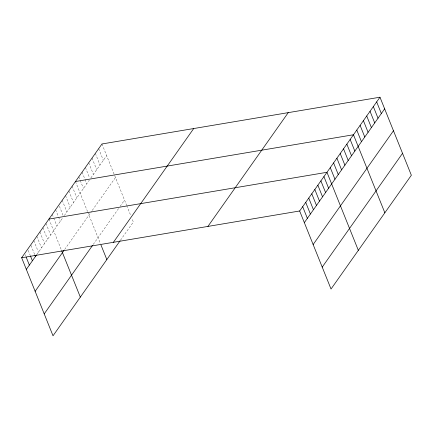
<?xml version="1.0" encoding="UTF-8"?>
<svg xmlns="http://www.w3.org/2000/svg" width="433" height="433" viewBox="0 0 433 433"><rect width="100%" height="100%" fill="white"/><g stroke="black" fill="none" stroke-linecap="round" stroke-linejoin="round"><path stroke-width="0.32" stroke-dasharray="2.17 1.62" d="M36.951 254.35L62.845 217.669M64.317 215.585L89.35 180.123M90.822 178.039L106.653 155.615M64.658 249.489L91.531 211.423M92.267 210.378L115.459 177.525M93.247 244.429L118.647 208.446M120.12 206.357L124.536 200.1M120.461 240.266L133.348 222.015L131.876 218.362M101.972 143.972L126.496 204.971M126.739 205.578L130.901 215.926M98.659 148.665L103.341 160.307M95.347 153.358L100.028 165M92.034 158.056L96.711 169.693M88.722 162.748L93.398 174.385M85.409 167.441L89.593 177.855M82.091 172.134L84.803 178.872M85.047 179.484L86.773 183.771M78.779 176.826L80.013 179.89M80.257 180.501L83.461 188.469M75.466 181.519L87.488 211.418M87.731 212.029L100.478 243.736M72.154 186.212L76.83 197.854M68.842 190.91L73.518 202.547M65.529 195.602L70.206 207.239M62.211 200.295L66.893 211.932M59.391 206.211L63.332 216.013M55.586 209.68L58.298 216.419M58.542 217.03L60.268 221.323M52.274 214.373L53.503 217.436M53.752 218.048L56.95 226.015M48.961 219.066L61.47 250.182M45.925 223.368L50.607 235.005M42.889 227.666L47.57 239.303M39.858 231.964L44.534 243.6M36.821 236.261L41.503 247.898M33.79 240.559L38.467 252.201M30.997 245.468L34.694 254.658M28.21 250.382L30.18 255.281M25.179 254.68L25.671 255.903"/><path stroke-width="0.65" d="M120.093 240.786L53.021 335.791L21.65 257.754L101.972 143.972L379.979 97.209L411.35 175.246L331.029 289.028L299.652 210.985L379.979 97.209M26.326 269.391L36.572 254.885M35.138 291.306L63.922 250.534M44.215 313.882L92.51 245.473M113.392 242.318L193.713 128.541M207.91 226.421L288.237 112.64M304.334 222.627L384.656 108.845M313.14 244.537L393.467 130.761M322.217 267.112L402.544 153.336M75.466 181.519L353.469 134.755L384.845 212.792M48.961 219.066L326.964 172.302L358.335 250.344M21.65 257.754L299.652 210.985M376.667 101.901L381.343 113.538M373.349 106.594L378.031 118.231M370.036 111.286L374.718 122.929M366.724 115.979L371.406 127.621M363.411 120.672L368.088 132.314M360.099 125.37L364.775 137.007M356.787 130.062L361.463 141.699M350.156 139.448L354.838 151.085M346.844 144.14L351.526 155.783M343.531 148.833L348.208 160.475M340.219 153.526L344.895 165.168M336.906 158.224L341.583 169.86M333.589 162.916L338.27 174.553M330.276 167.609L334.958 179.246M323.927 176.599L328.609 188.236M320.896 180.897L325.573 192.539M317.86 185.194L322.542 196.836M314.829 189.497L319.505 201.134M311.792 193.795L316.469 205.431M308.756 198.092L313.438 209.729M305.725 202.39L310.401 214.026M302.689 206.687L307.365 218.329M100.965 244.954L106.837 259.562M61.713 250.794L80.332 297.108M34.938 255.27L35.43 256.498M30.429 255.892L32.399 260.796M26.164 257.132L29.363 265.093"/></g></svg>
